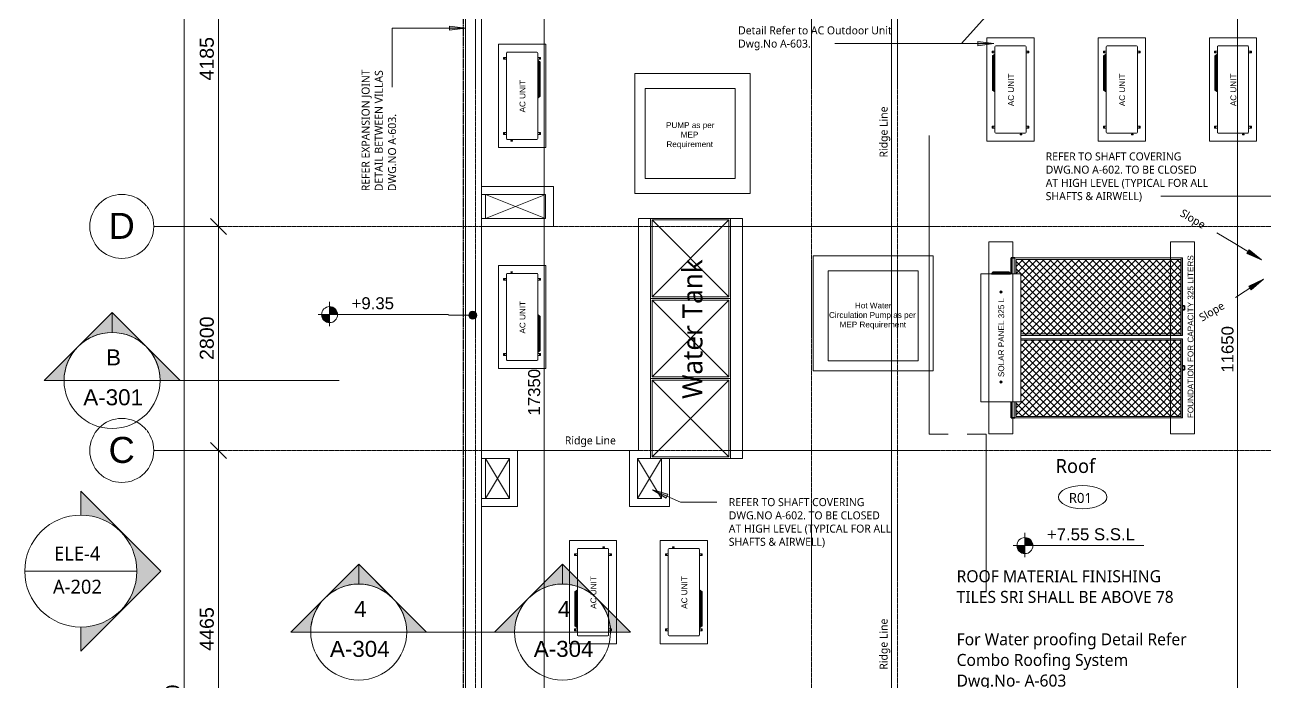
# Model space of a CAD drawing. Header units: millimetres. Extents: x -12746 to 1016489, y -409013 to 338495.
# Drawn here: x -12746 to 2758, y -5158 to 3056 of the extents above; entities that cross this region are included whole.
import ezdxf

# ---------------------------------------------------------------- set-up
doc = ezdxf.new("R2010")
doc.units = ezdxf.units.MM
doc.linetypes.add('Double dash', pattern=[55, 20, -5, 10, -5, 10, -5])
doc.linetypes.add('Grid Line', pattern=[22.225, 12.7, -3.175, 3.175, -3.175])
for name, color, linetype, lineweight in [('A-ANNO-DIMS', 211, 'Continuous', 9), ('A-ANNO-DIMS-100', 211, 'Continuous', 9), ('A-ANNO-NOTE', 131, 'Continuous', 9), ('A-DETL', 90, 'Continuous', 9), ('A-DETL-GENF', 92, 'Continuous', 9), ('A-DETL-THIN', 151, 'Continuous', 9), ('A-FLOR', 192, 'Continuous', 9), ('A-WALL', 113, 'Continuous', 9), ('C-PROP-LINE', 91, 'Double dash', 25), ('G-ANNO-SYMB', 111, 'Continuous', 9), ('G-ANNO-TEXT', 231, 'Continuous', 9), ('P-SANR-FIXT', 6, 'Continuous', 9), ('S-GRID', 1, 'Continuous', 9), ('S-GRID-IDEN', 1, 'Continuous', 9)]:
    doc.layers.add(name, color=color, linetype=linetype, lineweight=lineweight)
doc.styles.add('Arial', font='arial.ttf', dxfattribs={"height": 150})
doc.styles.add('Arial_1', font='arial.ttf', dxfattribs={"height": 325})
doc.styles.add('Arial_2', font='arial.ttf', dxfattribs={"height": 200})
doc.styles.add('Arial_4', font='arial.ttf', dxfattribs={"height": 72.828721})
doc.styles.add('Arial_6', font='arial.ttf', dxfattribs={"height": 175})
doc.styles.add('Lucida Sans Unicode', font='l_10646.ttf', dxfattribs={"height": 175})
doc.styles.add('Lucida Sans Unicode_1', font='l_10646.ttf', dxfattribs={"height": 150})
doc.styles.add('Lucida Sans Unicode_2', font='l_10646.ttf', dxfattribs={"height": 125})
doc.styles.add('Lucida Sans Unicode_3', font='l_10646.ttf', dxfattribs={"height": 100})
doc.styles.add('Lucida Sans Unicode_4', font='l_10646.ttf', dxfattribs={"height": 250})
doc.dimstyles.new('100', dxfattribs={"dimscale": 304.8, "dimtxt": 153.03891, "dimasz": 0.656168, "dimexe": 0.328084, "dimexo": 0.0625, "dimgap": 0.016404, "dimtad": 1, "dimdec": 0, "dimzin": 0, "dimdsep": 46, "dimtxsty": 'Arial', "dimblk1": 'OBLIQUE', "dimblk2": 'OBLIQUE', "dimsah": 1, "dimcen": 0.09, "dimdle": 0.328084, "dimazin": 0, "dimtfac": 1, "dimtdec": 4, "dimtix": 1, "dimtmove": 0, "dimatfit": 3, "dimfxl": 0.328084, "dimfxlon": 1, "dimtvp": 1, "dimtolj": 1, "dimtzin": 0, "dimarcsym": 2})
doc.dimstyles.new('grid-dim', dxfattribs={"dimscale": 304.8, "dimtxt": 178.545395, "dimasz": 0.656168, "dimexe": 0.328084, "dimexo": 0.0625, "dimgap": 0.016404, "dimtad": 1, "dimdec": 0, "dimzin": 0, "dimdsep": 46, "dimtxsty": 'Arial_6', "dimblk1": 'OBLIQUE', "dimblk2": 'OBLIQUE', "dimsah": 1, "dimcen": 0.09, "dimdle": 0.328084, "dimazin": 0, "dimtfac": 1, "dimtdec": 4, "dimtix": 1, "dimtmove": 0, "dimatfit": 3, "dimfxl": 0.328084, "dimfxlon": 1, "dimtvp": 1, "dimtolj": 1, "dimtzin": 0, "dimarcsym": 2})
pattern_1 = [(135, (-5096.77, -38823.47), (-44.19417, -44.19417), []), (225, (-5096.77, -38823.47), (44.19417, -44.19417), [])]

# ---------------------------------------------------------------- blocks, each defined once
blk = doc.blocks.new('1m only - 1m only-860609-Roof SSL')
at = {"layer": 'P-SANR-FIXT'}
for p, q in [((1000, 1000), (0, 1000)), ((0, 1000), (0, 0)), ((20, 980), (980, 980)), ((20, 20), (20, 980)), ((980, 980), (20, 20)), ((20, 980), (980, 20)), ((980, 980), (980, 20)), ((2000, 1000), (1000, 1000)), ((1000, 1000), (1000, 0)), ((1000, 0), (1000, 1000)), ((1020, 980), (1980, 980)), ((1020, 20), (1020, 980)), ((1980, 980), (1020, 20)), ((1020, 980), (1980, 20)), ((1980, 980), (1980, 20)), ((3000, 1000), (2000, 1000)), ((2000, 1000), (2000, 0)), ((2000, 0), (2000, 1000)), ((2020, 980), (2980, 980)), ((2020, 20), (2020, 980)), ((2980, 980), (2020, 20)), ((2020, 980), (2980, 20)), ((2980, 980), (2980, 20)), ((3000, 0), (3000, 1000)), ((0, 0), (1000, 0)), ((980, 20), (20, 20)), ((1980, 20), (1020, 20)), ((2000, 0), (3000, 0)), ((2980, 20), (2020, 20)), ((1000, 0), (2000, 0))]:
    blk.add_line(p, q, dxfattribs=at)
blk = doc.blocks.new('Family - ___-757194-Roof SSL')
at = {"layer": 'C-PROP-LINE'}
blk.add_line((-7264, -18078), (-7264, 12922), dxfattribs=at)
blk = doc.blocks.new('125-lvl - BEL-LVL-1026112-Roof SSL')
at = {"layer": 'A-ANNO-NOTE'}
h = blk.add_hatch(color=256, dxfattribs=at)
edge = h.paths.add_edge_path()
edge.add_line((0, 0), (0, -1))
edge.add_arc((0, 0), 1, 180, 270, ccw=False)
edge.add_line((-1, 0), (0, 0))
h = blk.add_hatch(color=256, dxfattribs=at)
edge = h.paths.add_edge_path()
edge.add_line((0, 0), (0, 1))
edge.add_arc((0, 0), 1, 0, 90, ccw=False)
edge.add_line((1, 0), (0, 0))
for p, q in [((0, 0), (0, 1.58)), ((0, 0), (-1.45, 0)), ((0, 0), (-1, 0)), ((0, 1), (0, 0)), ((0, 0), (2.78, 0)), ((0, 0), (0, -1.46)), ((0, -1), (0, 0)), ((0, 0), (1, 0)), ((2.78, 0), (14.85, 0))]:
    blk.add_line(p, q, dxfattribs=at)
blk.add_circle((0, 0), 1, dxfattribs=at)
for start, end in [(0, 90), (180, 270)]:
    blk.add_arc((0, 0), 1, start, end, dxfattribs=at)
blk = doc.blocks.new('Grid - 100-grid-312781-Roof SSL')
at = {"layer": 'S-GRID-IDEN'}
blk.add_circle((0, 0), 4, dxfattribs=at)
blk = doc.blocks.new('Section - M_Section Head - Filled 2-312746-Roof SSL')
at = {"layer": 'G-ANNO-SYMB'}
h = blk.add_hatch(color=256, dxfattribs=at)
edge = h.paths.add_edge_path()
edge.add_line((-6, 8.49), (-6, 6))
edge.add_arc((-6, 0), 6, 90, 135)
edge.add_line((-10.24, 4.24), (-6, 8.49))
h = blk.add_hatch(color=256, dxfattribs=at)
edge = h.paths.add_edge_path()
edge.add_line((-6, 8.49), (-1.76, 4.24))
edge.add_arc((-6, 0), 6, 45, 90)
edge.add_line((-6, 6), (-6, 8.49))
h = blk.add_hatch(color=256, dxfattribs=at)
edge = h.paths.add_edge_path()
edge.add_line((-14.49, 0), (-10.24, 4.24))
edge.add_arc((-6, 0), 6, 135, 180)
edge.add_line((-12, 0), (-14.49, 0))
h = blk.add_hatch(color=256, dxfattribs=at)
edge = h.paths.add_edge_path()
edge.add_line((2.49, 0), (0, 0))
edge.add_arc((-6, 0), 6, 360, 405)
edge.add_line((-1.76, 4.24), (2.49, 0))
at = {"layer": 'G-ANNO-SYMB', "lineweight": 18}
for p, q in [((-6, 8.49), (-14.49, 0)), ((-6, 8.49), (-10.24, 4.24)), ((-6, 8.49), (2.49, 0)), ((-6, 6), (-6, 8.49)), ((-6, 8.49), (-6, 6)), ((-1.76, 4.24), (-6, 8.49)), ((-10.24, 4.24), (-14.49, 0)), ((2.49, 0), (-1.76, 4.24)), ((-14.49, 0), (-12, 0)), ((0, 0), (2.49, 0)), ((-12, 0), (-14.49, 0)), ((0, 0), (2.49, 0))]:
    blk.add_line(p, q, dxfattribs=at)
for start, end in [(360, 180), (90, 135), (45, 90), (135, 180), (360, 45), (180, 360)]:
    blk.add_arc((-6, 0), 6, start, end, dxfattribs=at)
blk = doc.blocks.new('ELEVATION-TAG-2D - Name___Area_Vol_Perim-514127-Roof SSL')
at = {"layer": 'A-ANNO-NOTE'}
h = blk.add_hatch(color=256, dxfattribs=at)
edge = h.paths.add_edge_path()
edge.add_line((9.99, 0), (0, -9.99))
edge.add_line((0, -9.99), (0, -7))
edge.add_arc((0, 0), 7, 270, 450)
edge.add_line((0, 7), (0, 9.99))
edge.add_line((0, 9.99), (9.99, 0))
for p, q in [((9.99, 0), (0, 9.99)), ((0, 9.99), (0, 7)), ((-7, 0), (7, 0)), ((0, -9.99), (9.99, 0)), ((0, -7), (0, -9.99))]:
    blk.add_line(p, q, dxfattribs=at)
blk.add_circle((0, 0), 7, dxfattribs=at)
blk.add_arc((0, 0), 7, 270, 90, dxfattribs=at)
blk = doc.blocks.new('finishning tag - Name___Area_Vol_Perim-529287-Roof SSL')
at = {"layer": 'A-ANNO-NOTE'}
blk.add_ellipse((0, 0), major_axis=(3.03, 0), ratio=0.477888, dxfattribs=at)
blk = doc.blocks.new('DIMBLOCK2-Roof SSL')
at = {"layer": 'A-ANNO-DIMS-100', "transparency": 16777216}
for p, q in [((-6255, 7137), (-6355, 7237)), ((-6155, 7137), (-6355, 7137)), ((-6255, 7137), (-6255, -10213)), ((-6255, 7137), (-6155, 7037)), ((-6255, 7137), (-6155, 7137)), ((-6255, -10213), (-6355, -10113)), ((-6155, -10213), (-6355, -10213)), ((-6255, -10213), (-6155, -10313)), ((-6255, -10213), (-6155, -10213))]:
    blk.add_line(p, q, dxfattribs=at)
at = {"layer": 'A-ANNO-DIMS-100', "color": 0, "transparency": 16777216, "insert": (-6455, -1826), "char_height": 150, "width": 692.21, "attachment_point": 1, "rotation": 90, "line_spacing_factor": 0.941778, "style": 'Arial'}
blk.add_mtext('17350', dxfattribs=at)
blk = doc.blocks.new('_Oblique')
at = {"color": 0, "linetype": 'ByBlock', "lineweight": -2}
blk.add_line((-0.5, -0.5), (0.5, 0.5), dxfattribs=at)
blk = doc.blocks.new('DIMBLOCK21-Roof SSL')
at = {"layer": 'A-ANNO-DIMS-100', "transparency": 16777216}
for p, q in [((2412, 4822), (2312, 4922)), ((2312, 4822), (2512, 4822)), ((2412, 4822), (2312, 4822)), ((2412, -6928), (2412, 4922)), ((2412, 4822), (2512, 4722)), ((2412, -6828), (2312, -6728)), ((2312, -6828), (2512, -6828)), ((2412, -6828), (2312, -6828)), ((2412, -6828), (2512, -6928))]:
    blk.add_line(p, q, dxfattribs=at)
at = {"layer": 'A-ANNO-DIMS-100', "color": 0, "transparency": 16777216, "insert": (2212, -1291), "char_height": 150, "width": 692.21, "attachment_point": 1, "rotation": 90, "line_spacing_factor": 0.941778, "style": 'Arial'}
blk.add_mtext('11650', dxfattribs=at)
blk = doc.blocks.new('DIMBLOCK29-Roof SSL')
at = {"layer": 'A-ANNO-DIMS-100', "transparency": 16777216}
for p, q in [((-10327, -2263), (-10427, -2163)), ((-10427, -2263), (-10227, -2263)), ((-10327, -2263), (-10427, -2263)), ((-10327, -6728), (-10327, -2263)), ((-10327, -2263), (-10227, -2363)), ((-10327, -6728), (-10427, -6628)), ((-10427, -6728), (-10227, -6728)), ((-10327, -6728), (-10427, -6728)), ((-10327, -6728), (-10227, -6828))]:
    blk.add_line(p, q, dxfattribs=at)
at = {"layer": 'A-ANNO-DIMS-100', "color": 0, "transparency": 16777216, "insert": (-10559, -4765), "char_height": 175, "width": 646.06, "attachment_point": 1, "rotation": 90, "line_spacing_factor": 0.941778, "style": 'Arial_6'}
blk.add_mtext('4465', dxfattribs=at)
blk = doc.blocks.new('DIMBLOCK30-Roof SSL')
at = {"layer": 'A-ANNO-DIMS-100', "transparency": 16777216}
for p, q in [((-10327, 537), (-10427, 637)), ((-10427, 537), (-10227, 537)), ((-10327, 537), (-10427, 537)), ((-10327, -2263), (-10327, 537)), ((-10327, 537), (-10227, 437)), ((-10327, -2263), (-10427, -2163)), ((-10427, -2263), (-10227, -2263)), ((-10327, -2263), (-10427, -2263)), ((-10327, -2263), (-10227, -2363))]:
    blk.add_line(p, q, dxfattribs=at)
at = {"layer": 'A-ANNO-DIMS-100', "color": 0, "transparency": 16777216, "insert": (-10559, -1132), "char_height": 175, "width": 646.06, "attachment_point": 1, "rotation": 90, "line_spacing_factor": 0.941778, "style": 'Arial_6'}
blk.add_mtext('2800', dxfattribs=at)
blk = doc.blocks.new('DIMBLOCK31-Roof SSL')
at = {"layer": 'A-ANNO-DIMS-100', "transparency": 16777216}
for p, q in [((-10327, 4722), (-10427, 4822)), ((-10427, 4722), (-10227, 4722)), ((-10327, 4722), (-10427, 4722)), ((-10327, 537), (-10327, 4722)), ((-10327, 4722), (-10227, 4622)), ((-10327, 537), (-10427, 637)), ((-10427, 537), (-10227, 537)), ((-10327, 537), (-10427, 537)), ((-10327, 537), (-10227, 437))]:
    blk.add_line(p, q, dxfattribs=at)
at = {"layer": 'A-ANNO-DIMS-100', "color": 0, "transparency": 16777216, "insert": (-10559, 2360), "char_height": 175, "width": 646.06, "attachment_point": 1, "rotation": 90, "line_spacing_factor": 0.941778, "style": 'Arial_6'}
blk.add_mtext('4185', dxfattribs=at)
blk = doc.blocks.new('DIMBLOCK37-Roof SSL')
at = {"layer": 'A-ANNO-DIMS-100', "transparency": 16777216}
for p, q in [((-10754, 6912), (-10854, 7012)), ((-10754, -18078), (-10754, 7012)), ((-10854, 6912), (-10654, 6912)), ((-10754, 6912), (-10854, 6912)), ((-10754, 6912), (-10654, 6812)), ((-10754, -17978), (-10854, -17878)), ((-10854, -17978), (-10654, -17978)), ((-10754, -17978), (-10854, -17978)), ((-10754, -17978), (-10654, -18078))]:
    blk.add_line(p, q, dxfattribs=at)
at = {"layer": 'A-ANNO-DIMS-100', "color": 0, "transparency": 16777216, "insert": (-10986, -5869), "char_height": 175, "width": 807.57, "attachment_point": 1, "rotation": 90, "line_spacing_factor": 0.941778, "style": 'Arial_6'}
blk.add_mtext('24890', dxfattribs=at)

msp = doc.modelspace()

# ---------------------------------------------------------------- hatches: boundary and pattern name
at = {"layer": 'A-ANNO-NOTE'}
h = msp.add_hatch(color=256, dxfattribs=at)
edge = h.paths.add_edge_path()
edge.add_arc((-7147.5, -573.6), 50, 0, 360)
at = {"layer": 'A-DETL-GENF'}
h = msp.add_hatch(dxfattribs=at)
h.set_pattern_fill('FP_2', color=253, style=0, pattern_type=2)
h.set_pattern_definition(pattern_1)
h.paths.add_polyline_path([(1704.4, -826.5), (1704.4, 123.5), (-353.4, 123.5), (-353.4, -56.5), (-294.6, -56.5), (-294.6, -826.5)])
h = msp.add_hatch(dxfattribs=at)
h.set_pattern_fill('FP_2', color=253, style=0, pattern_type=2)
h.set_pattern_definition(pattern_1)
h.paths.add_polyline_path([(1704.4, -1836.4), (1704.4, -886.4), (-294.6, -886.4), (-294.6, -1656.5), (-353.4, -1656.5), (-353.4, -1836.4)])
at = {"layer": 'G-ANNO-TEXT'}
for points in [[(-7239.4, 3013.7), (-7439.4, 3040), (-7439.4, 2987.4)], [(-631.6, 2821.4), (-831.6, 2847.7), (-831.6, 2795)], [(2713.8, 117.5), (2556.8, 244.3), (2529.4, 199.3)], [(2735.2, -122.6), (2553.4, -210), (2582.2, -254.1)], [(-4901.6, -2752.9), (-4729.3, -2857.8), (-4708, -2809.6)]]:
    msp.add_hatch(color=7, dxfattribs=at).paths.add_polyline_path(points)

# ---------------------------------------------------------------- linework, layer by layer
at = {"lineweight": 9}
for p, q in [((-6238.9, 937.2), (-6988.9, 637.2)), ((-6988.9, 937.2), (-6238.9, 637.2)), ((-6688.9, -2862.8), (-6988.9, -2362.8)), ((-6688.9, -2362.8), (-6988.9, -2862.8)), ((-4788.9, -2362.8), (-5088.9, -2862.8)), ((-5088.9, -2362.8), (-4788.9, -2862.8))]:
    msp.add_line(p, q, dxfattribs=at)
at = {"layer": 'A-ANNO-NOTE'}
msp.add_line((-7147.5, -573.6), (-7451.7, -573.6), dxfattribs=at)
msp.add_circle((-7147.5, -573.6), 50, dxfattribs=at)
at = {"layer": 'A-DETL'}
for p, q in [((-1913.9, -6827.8), (-1913.9, 4822.2)), ((-6235.5, 2813.5), (-6825.5, 2813.5)), ((-6825.5, 2813.5), (-6825.5, 1523.7)), ((-6235.5, 1523.7), (-6235.5, 2813.5)), ((-719.7, 2892.2), (-129.7, 2892.2)), ((-719.7, 1602.4), (-719.7, 2892.2)), ((-240.3, 2792.2), (-609.1, 2792.2)), ((-129.7, 2892.2), (-129.7, 1602.4)), ((670.3, 2892.2), (1260.3, 2892.2)), ((670.3, 1602.4), (670.3, 2892.2)), ((1149.7, 2792.2), (780.9, 2792.2)), ((1260.3, 2892.2), (1260.3, 1602.4)), ((2060.3, 2892.2), (2650.3, 2892.2)), ((2060.3, 1602.4), (2060.3, 2892.2)), ((2539.7, 2792.2), (2170.9, 2792.2)), ((2650.3, 2892.2), (2650.3, 1602.4)), ((-6760.6, 2649.8), (-6760.6, 2626.6)), ((-6725.5, 2649.8), (-6760.6, 2649.8)), ((-6725.5, 1634.4), (-6725.5, 2702.9)), ((-6725.5, 2626.6), (-6725.5, 2649.8)), ((-6714.9, 2713.5), (-6346.1, 2713.5)), ((-6335.5, 2702.9), (-6335.5, 1634.4)), ((-6335.5, 2626.6), (-6335.5, 2649.8)), ((-6335.5, 2649.8), (-6300.4, 2649.8)), ((-6300.4, 2649.8), (-6300.4, 2626.6)), ((-654.8, 2728.5), (-654.8, 2705.3)), ((-619.7, 2728.5), (-654.8, 2728.5)), ((-654.8, 2705.3), (-619.7, 2705.3)), ((-619.7, 2691.2), (-651.6, 2668.2)), ((-651.6, 2668.2), (-651.6, 2241.2)), ((-645.4, 2236.7), (-645.4, 2672.7)), ((-636.9, 2230.6), (-636.9, 2678.8)), ((-628.4, 2224.4), (-628.4, 2685)), ((-619.7, 2781.6), (-619.7, 1713.1)), ((-619.7, 2705.3), (-619.7, 2728.5)), ((-229.7, 1713.1), (-229.7, 2781.6)), ((-229.7, 2705.3), (-229.7, 2728.5)), ((-229.7, 2728.5), (-194.6, 2728.5)), ((-194.6, 2705.3), (-229.7, 2705.3)), ((-194.6, 2728.5), (-194.6, 2705.3)), ((735.2, 2728.5), (735.2, 2705.3)), ((770.3, 2728.5), (735.2, 2728.5)), ((735.2, 2705.3), (770.3, 2705.3)), ((770.3, 2691.2), (738.4, 2668.2)), ((738.4, 2668.2), (738.4, 2241.2)), ((744.6, 2236.7), (744.6, 2672.7)), ((753.1, 2230.6), (753.1, 2678.8)), ((761.6, 2224.4), (761.6, 2685)), ((770.3, 2781.6), (770.3, 1713.1)), ((770.3, 2705.3), (770.3, 2728.5)), ((1160.3, 1713.1), (1160.3, 2781.6)), ((1160.3, 2705.3), (1160.3, 2728.5)), ((1160.3, 2728.5), (1195.4, 2728.5)), ((1195.4, 2705.3), (1160.3, 2705.3)), ((1195.4, 2728.5), (1195.4, 2705.3)), ((2125.2, 2728.5), (2125.2, 2705.3)), ((2160.3, 2728.5), (2125.2, 2728.5)), ((2125.2, 2705.3), (2160.3, 2705.3)), ((2160.3, 2691.2), (2128.4, 2668.2)), ((2128.4, 2668.2), (2128.4, 2241.2)), ((2134.6, 2236.7), (2134.6, 2672.7)), ((2143.1, 2230.6), (2143.1, 2678.8)), ((2151.6, 2224.4), (2151.6, 2685)), ((2160.3, 2781.6), (2160.3, 1713.1)), ((2160.3, 2705.3), (2160.3, 2728.5)), ((2550.3, 1713.1), (2550.3, 2781.6)), ((2550.3, 2705.3), (2550.3, 2728.5)), ((2550.3, 2728.5), (2585.4, 2728.5)), ((2585.4, 2705.3), (2550.3, 2705.3)), ((2585.4, 2728.5), (2585.4, 2705.3)), ((-6760.6, 2626.6), (-6725.5, 2626.6)), ((-6300.4, 2626.6), (-6335.5, 2626.6)), ((-6335.5, 2612.5), (-6303.6, 2589.5)), ((-6335.5, 2537), (-6303.6, 2514)), ((-6326.8, 2145.7), (-6326.8, 2606.3)), ((-6318.3, 2151.9), (-6318.3, 2600.1)), ((-6309.8, 2158), (-6309.8, 2594)), ((-6303.6, 2589.5), (-6303.6, 2162.5)), ((-619.7, 2615.7), (-651.6, 2592.7)), ((-651.6, 2511.4), (-619.7, 2511.4)), ((770.3, 2615.7), (738.4, 2592.7)), ((738.4, 2511.4), (770.3, 2511.4)), ((2160.3, 2615.7), (2128.4, 2592.7)), ((2128.4, 2511.4), (2160.3, 2511.4)), ((-6303.6, 2432.7), (-6335.5, 2432.7)), ((-5120.1, 2449.7), (-5120.1, 949.7)), ((-3679.9, 2449.7), (-5120.1, 2449.7)), ((-3679.9, 949.7), (-3679.9, 2449.7)), ((-651.6, 2398), (-619.7, 2398)), ((738.4, 2398), (770.3, 2398)), ((2128.4, 2398), (2160.3, 2398)), ((-6303.6, 2319.3), (-6335.5, 2319.3)), ((-6335.5, 2215), (-6303.6, 2238)), ((-4992.4, 2262.2), (-4992.4, 1137.2)), ((-3867.4, 2262.2), (-4992.4, 2262.2)), ((-3867.4, 1137.2), (-3867.4, 2262.2)), ((-619.7, 2293.7), (-651.6, 2316.7)), ((-651.6, 2241.2), (-619.7, 2218.2)), ((770.3, 2293.7), (738.4, 2316.7)), ((738.4, 2241.2), (770.3, 2218.2)), ((2160.3, 2293.7), (2128.4, 2316.7)), ((2128.4, 2241.2), (2160.3, 2218.2)), ((-6303.6, 2162.5), (-6335.5, 2139.5)), ((-6760.6, 1687.4), (-6760.6, 1710.7)), ((-6760.6, 1710.7), (-6725.5, 1710.7)), ((-6725.5, 1710.7), (-6725.5, 1687.4)), ((-6300.4, 1710.7), (-6335.5, 1710.7)), ((-6335.5, 1710.7), (-6335.5, 1687.4)), ((-6300.4, 1687.4), (-6300.4, 1710.7)), ((-654.8, 1766.1), (-654.8, 1789.4)), ((-654.8, 1789.4), (-619.7, 1789.4)), ((-619.7, 1766.1), (-654.8, 1766.1)), ((-619.7, 1789.4), (-619.7, 1766.1)), ((-194.6, 1789.4), (-229.7, 1789.4)), ((-229.7, 1789.4), (-229.7, 1766.1)), ((-229.7, 1766.1), (-194.6, 1766.1)), ((-194.6, 1766.1), (-194.6, 1789.4)), ((735.2, 1766.1), (735.2, 1789.4)), ((735.2, 1789.4), (770.3, 1789.4)), ((770.3, 1766.1), (735.2, 1766.1)), ((770.3, 1789.4), (770.3, 1766.1)), ((1195.4, 1789.4), (1160.3, 1789.4)), ((1160.3, 1789.4), (1160.3, 1766.1)), ((1160.3, 1766.1), (1195.4, 1766.1)), ((1195.4, 1766.1), (1195.4, 1789.4)), ((2125.2, 1766.1), (2125.2, 1789.4)), ((2125.2, 1789.4), (2160.3, 1789.4)), ((2160.3, 1766.1), (2125.2, 1766.1)), ((2160.3, 1789.4), (2160.3, 1766.1)), ((2585.4, 1789.4), (2550.3, 1789.4)), ((2550.3, 1789.4), (2550.3, 1766.1)), ((2550.3, 1766.1), (2585.4, 1766.1)), ((2585.4, 1766.1), (2585.4, 1789.4)), ((-6725.5, 1687.4), (-6760.6, 1687.4)), ((-6346.1, 1623.7), (-6714.9, 1623.7)), ((-6672.5, 1610.4), (-6672.5, 1603.1)), ((-6651.4, 1610.4), (-6672.5, 1610.4)), ((-6672.5, 1603.1), (-6651.4, 1603.1)), ((-6665.6, 1623.7), (-6665.6, 1610.4)), ((-6658.3, 1623.7), (-6665.6, 1623.7)), ((-6665.6, 1610.4), (-6658.3, 1610.4)), ((-6658.3, 1610.4), (-6658.3, 1623.7)), ((-6651.4, 1603.1), (-6651.4, 1610.4)), ((-6335.5, 1687.4), (-6300.4, 1687.4)), ((-129.7, 1602.4), (-719.7, 1602.4)), ((-609.1, 1702.4), (-240.3, 1702.4)), ((-303.8, 1681.8), (-303.8, 1689.1)), ((-303.8, 1689.1), (-282.7, 1689.1)), ((-282.7, 1681.8), (-303.8, 1681.8)), ((-296.9, 1689.1), (-296.9, 1702.4)), ((-296.9, 1702.4), (-289.6, 1702.4)), ((-289.6, 1689.1), (-296.9, 1689.1)), ((-289.6, 1702.4), (-289.6, 1689.1)), ((-282.7, 1689.1), (-282.7, 1681.8)), ((1260.3, 1602.4), (670.3, 1602.4)), ((780.9, 1702.4), (1149.7, 1702.4)), ((1086.2, 1681.8), (1086.2, 1689.1)), ((1086.2, 1689.1), (1107.3, 1689.1)), ((1107.3, 1681.8), (1086.2, 1681.8)), ((1093.1, 1689.1), (1093.1, 1702.4)), ((1093.1, 1702.4), (1100.4, 1702.4)), ((1100.4, 1689.1), (1093.1, 1689.1)), ((1100.4, 1702.4), (1100.4, 1689.1)), ((1107.3, 1689.1), (1107.3, 1681.8)), ((2650.3, 1602.4), (2060.3, 1602.4)), ((2170.9, 1702.4), (2539.7, 1702.4)), ((2476.2, 1681.8), (2476.2, 1689.1)), ((2476.2, 1689.1), (2497.3, 1689.1)), ((2497.3, 1681.8), (2476.2, 1681.8)), ((2483.1, 1689.1), (2483.1, 1702.4)), ((2483.1, 1702.4), (2490.4, 1702.4)), ((2490.4, 1689.1), (2483.1, 1689.1)), ((2490.4, 1702.4), (2490.4, 1689.1)), ((2497.3, 1689.1), (2497.3, 1681.8)), ((-6825.5, 1523.7), (-6235.5, 1523.7)), ((-4992.4, 1137.2), (-3867.4, 1137.2)), ((-5120.1, 949.7), (-3679.9, 949.7)), ((-694.6, 143.5), (-694.6, 343.5)), ((-394.6, 343.5), (-694.6, 343.5)), ((-694.6, 343.5), (-694.6, -2056.5)), ((-394.6, -2056.5), (-394.6, 343.5)), ((1875.4, 343.5), (1575.4, 343.5)), ((1575.4, 343.5), (1575.4, -2056.5)), ((1875.4, -2056.5), (1875.4, 343.5)), ((-2891.5, -1268.9), (-2891.5, 171.3)), ((-2891.5, 171.3), (-1391.5, 171.3)), ((-1391.5, 171.3), (-1391.5, -1268.9)), ((-6825.5, -1239.2), (-6825.5, 50.6)), ((-6825.5, 50.6), (-6235.5, 50.6)), ((-6235.5, 50.6), (-6235.5, -1239.2)), ((1260.4, 143.6), (-369.8, 143.6)), ((-369.8, 143.6), (-369.8, -56.5)), ((1244, 123.6), (-353.4, 123.6)), ((-353.4, 123.6), (-353.4, -56.5)), ((1704.4, 123.6), (1244, 123.6)), ((1725.4, 143.6), (1260.4, 143.6)), ((1704.4, -806.4), (1704.4, 123.6)), ((1709, 123.6), (1709, 143.6)), ((1709, -826.4), (1709, 123.6)), ((1725.4, -826.4), (1725.4, 143.6)), ((-6760.6, -113.1), (-6760.6, -136.3)), ((-6725.5, -113.1), (-6760.6, -113.1)), ((-6760.6, -136.3), (-6725.5, -136.3)), ((-6725.5, -60), (-6725.5, -1128.5)), ((-6725.5, -136.3), (-6725.5, -113.1)), ((-6346.1, -49.4), (-6714.9, -49.4)), ((-6672.5, -36), (-6672.5, -28.7)), ((-6672.5, -28.7), (-6651.4, -28.7)), ((-6651.4, -36), (-6672.5, -36)), ((-6665.6, -49.4), (-6665.6, -36)), ((-6665.6, -36), (-6658.3, -36)), ((-6658.3, -49.4), (-6665.6, -49.4)), ((-6658.3, -36), (-6658.3, -49.4)), ((-6651.4, -28.7), (-6651.4, -36)), ((-6335.5, -1128.5), (-6335.5, -60)), ((-6335.5, -136.3), (-6335.5, -113.1)), ((-6335.5, -113.1), (-6300.4, -113.1)), ((-6300.4, -136.3), (-6335.5, -136.3)), ((-6300.4, -113.1), (-6300.4, -136.3)), ((-2704, -1141.2), (-2704, -16.2)), ((-2704, -16.2), (-1579, -16.2)), ((-1579, -16.2), (-1579, -1141.2)), ((-794.6, -56.5), (-794.6, -1656.5)), ((-294.6, -56.5), (-794.6, -56.5)), ((-294.6, -1656.5), (-294.6, -56.5)), ((-560.1, -283.3), (-545.2, -283.3)), ((-544.9, -268.2), (-544.9, -283.1)), ((-544.9, -283.5), (-544.9, -298.4)), ((-544.7, -283.3), (-529.8, -283.3)), ((-6303.6, -588.1), (-6335.5, -565.2)), ((-6326.8, -571.4), (-6326.8, -1031.9)), ((-6318.3, -577.5), (-6318.3, -1025.8)), ((-6309.8, -583.7), (-6309.8, -1019.6)), ((-6303.6, -1015.2), (-6303.6, -588.1)), ((-6335.5, -640.7), (-6303.6, -663.6)), ((-6303.6, -744.9), (-6335.5, -744.9)), ((-6303.6, -858.4), (-6335.5, -858.4)), ((-294.6, -806.4), (1239.4, -806.4)), ((-294.6, -826.4), (1260.4, -826.4)), ((1260.4, -866.4), (-294.6, -866.4)), ((-294.6, -886.4), (1239.4, -886.4)), ((1239.4, -806.4), (1704.4, -806.4)), ((1239.4, -886.4), (1704.4, -886.4)), ((1260.4, -826.4), (1725.4, -826.4)), ((1725.4, -866.4), (1260.4, -866.4)), ((1704.4, -886.4), (1704.4, -1836.4)), ((1709, -1836.4), (1709, -866.4)), ((1725.4, -1856.4), (1725.4, -866.4)), ((-6760.6, -1075.5), (-6760.6, -1052.2)), ((-6760.6, -1052.2), (-6725.5, -1052.2)), ((-6725.5, -1075.5), (-6760.6, -1075.5)), ((-6725.5, -1052.2), (-6725.5, -1075.5)), ((-6335.5, -962.6), (-6303.6, -939.7)), ((-6335.5, -1038.1), (-6303.6, -1015.2)), ((-6300.4, -1052.2), (-6335.5, -1052.2)), ((-6335.5, -1052.2), (-6335.5, -1075.5)), ((-6335.5, -1075.5), (-6300.4, -1075.5)), ((-6300.4, -1075.5), (-6300.4, -1052.2)), ((-6235.5, -1239.2), (-6825.5, -1239.2)), ((-6714.9, -1139.2), (-6346.1, -1139.2)), ((-1579, -1141.2), (-2704, -1141.2)), ((-1391.5, -1268.9), (-2891.5, -1268.9)), ((-544.6, -1406), (-544.6, -1391.1)), ((-559.7, -1406.2), (-544.8, -1406.2)), ((-544.6, -1421.4), (-544.6, -1406.5)), ((-544.4, -1406.2), (-529.5, -1406.2)), ((-794.6, -1656.5), (-294.6, -1656.5)), ((-369.8, -1656.5), (-369.8, -1856.4)), ((-353.4, -1836.4), (-353.4, -1656.5)), ((-369.8, -1856.4), (1260.4, -1856.4)), ((1244, -1836.4), (-353.4, -1836.4)), ((1704.4, -1836.4), (1244, -1836.4)), ((1260.4, -1856.4), (1725.4, -1856.4)), ((1709, -1836.4), (1709, -1856.4)), ((-694.6, -2056.5), (-394.6, -2056.5)), ((-644.6, -2056.5), (-444.6, -2056.5)), ((1575.4, -2056.5), (1875.4, -2056.5)), ((-6588.9, -2262.8), (-5188.9, -2262.8)), ((-3776.4, -2262.8), (-1913.9, -2262.8)), ((-5348.9, -3388.7), (-5938.9, -3388.7)), ((-5938.9, -3388.7), (-5938.9, -4678.4)), ((-5348.9, -4678.4), (-5348.9, -3388.7)), ((-4802.4, -4678.4), (-4802.4, -3388.7)), ((-4802.4, -3388.7), (-4212.4, -3388.7)), ((-4212.4, -3388.7), (-4212.4, -4678.4)), ((-5874, -3552.4), (-5874, -3575.6)), ((-5838.9, -3552.4), (-5874, -3552.4)), ((-5838.9, -4567.8), (-5838.9, -3499.3)), ((-5838.9, -3575.6), (-5838.9, -3552.4)), ((-5828.2, -3488.7), (-5459.5, -3488.7)), ((-5501.9, -3468), (-5523, -3468)), ((-5523, -3468), (-5523, -3475.3)), ((-5523, -3475.3), (-5501.9, -3475.3)), ((-5508.8, -3475.3), (-5516.1, -3475.3)), ((-5516.1, -3475.3), (-5516.1, -3488.7)), ((-5516.1, -3488.7), (-5508.8, -3488.7)), ((-5508.8, -3488.7), (-5508.8, -3475.3)), ((-5501.9, -3475.3), (-5501.9, -3468)), ((-5448.9, -3499.3), (-5448.9, -4567.8)), ((-5448.9, -3575.6), (-5448.9, -3552.4)), ((-5448.9, -3552.4), (-5413.7, -3552.4)), ((-5413.7, -3552.4), (-5413.7, -3575.6)), ((-4737.6, -3552.4), (-4737.6, -3575.6)), ((-4702.4, -3552.4), (-4737.6, -3552.4)), ((-4702.4, -3499.3), (-4702.4, -4567.8)), ((-4702.4, -3575.6), (-4702.4, -3552.4)), ((-4323.1, -3488.7), (-4691.8, -3488.7)), ((-4649.4, -3475.3), (-4649.4, -3468)), ((-4649.4, -3468), (-4628.3, -3468)), ((-4628.3, -3475.3), (-4649.4, -3475.3)), ((-4642.5, -3488.7), (-4642.5, -3475.3)), ((-4642.5, -3475.3), (-4635.2, -3475.3)), ((-4635.2, -3488.7), (-4642.5, -3488.7)), ((-4635.2, -3475.3), (-4635.2, -3488.7)), ((-4628.3, -3468), (-4628.3, -3475.3)), ((-4312.4, -4567.8), (-4312.4, -3499.3)), ((-4312.4, -3575.6), (-4312.4, -3552.4)), ((-4312.4, -3552.4), (-4277.3, -3552.4)), ((-4277.3, -3552.4), (-4277.3, -3575.6)), ((-5874, -3575.6), (-5838.9, -3575.6)), ((-5413.7, -3575.6), (-5448.9, -3575.6)), ((-4737.6, -3575.6), (-4702.4, -3575.6)), ((-4277.3, -3575.6), (-4312.4, -3575.6)), ((-5870.8, -4027.4), (-5838.9, -4004.5)), ((-5870.8, -4454.5), (-5870.8, -4027.4)), ((-5864.6, -4023), (-5864.6, -4458.9)), ((-5856.1, -4016.8), (-5856.1, -4465.1)), ((-5847.5, -4010.7), (-5847.5, -4471.2)), ((-4280.5, -4027.4), (-4312.4, -4004.5)), ((-4303.8, -4010.7), (-4303.8, -4471.2)), ((-4295.2, -4016.8), (-4295.2, -4465.1)), ((-4286.7, -4023), (-4286.7, -4458.9)), ((-4280.5, -4454.5), (-4280.5, -4027.4)), ((-5838.9, -4080), (-5870.8, -4102.9)), ((-5870.8, -4184.2), (-5838.9, -4184.2)), ((-4312.4, -4080), (-4280.5, -4102.9)), ((-4280.5, -4184.2), (-4312.4, -4184.2)), ((-5870.8, -4297.7), (-5838.9, -4297.7)), ((-4280.5, -4297.7), (-4312.4, -4297.7)), ((-5874, -4514.8), (-5874, -4491.5)), ((-5874, -4491.5), (-5838.9, -4491.5)), ((-5838.9, -4401.9), (-5870.8, -4379)), ((-5838.9, -4477.4), (-5870.8, -4454.5)), ((-5838.9, -4491.5), (-5838.9, -4514.8)), ((-5413.7, -4491.5), (-5448.9, -4491.5)), ((-5448.9, -4491.5), (-5448.9, -4514.8)), ((-5413.7, -4514.8), (-5413.7, -4491.5)), ((-4737.6, -4514.8), (-4737.6, -4491.5)), ((-4737.6, -4491.5), (-4702.4, -4491.5)), ((-4702.4, -4491.5), (-4702.4, -4514.8)), ((-4312.4, -4401.9), (-4280.5, -4379)), ((-4312.4, -4477.4), (-4280.5, -4454.5)), ((-4277.3, -4491.5), (-4312.4, -4491.5)), ((-4312.4, -4491.5), (-4312.4, -4514.8)), ((-4277.3, -4514.8), (-4277.3, -4491.5)), ((-5838.9, -4514.8), (-5874, -4514.8)), ((-5459.5, -4578.4), (-5828.2, -4578.4)), ((-5448.9, -4514.8), (-5413.7, -4514.8)), ((-4702.4, -4514.8), (-4737.6, -4514.8)), ((-4691.8, -4578.4), (-4323.1, -4578.4)), ((-4312.4, -4514.8), (-4277.3, -4514.8)), ((-5938.9, -4678.4), (-5348.9, -4678.4)), ((-4212.4, -4678.4), (-4802.4, -4678.4))]:
    msp.add_line(p, q, dxfattribs=at)
at = {"layer": 'A-DETL', "lineweight": 35}
for p, q in [((-369.8, 143.6), (-418.6, 143.6)), ((-418.6, 143.6), (-418.6, -56.5)), ((-424.6, -54.5), (-664.6, -54.5)), ((-646.8, -36.5), (-655.8, -54.5)), ((-442.4, -36.5), (-646.8, -36.5)), ((-433.4, -54.5), (-442.4, -36.5)), ((1748.1, -456.4), (1725.4, -456.4)), ((1748.1, -506.4), (1748.1, -456.4)), ((1725.4, -506.4), (1748.1, -506.4)), ((1748.1, -1206.4), (1725.4, -1206.4)), ((1748.1, -1256.4), (1748.1, -1206.4)), ((1725.4, -1256.4), (1748.1, -1256.4)), ((-418.6, -1656.5), (-418.6, -1856.4)), ((-418.6, -1856.4), (-369.8, -1856.4))]:
    msp.add_line(p, q, dxfattribs=at)
at = {"layer": 'A-DETL'}
for centre, radius in [((-6750, 2638.2), 2.93), ((-6311, 2638.2), 2.93), ((-644.2, 2716.9), 2.93), ((-205.2, 2716.9), 2.93), ((745.8, 2716.9), 2.93), ((1184.8, 2716.9), 2.93), ((2135.8, 2716.9), 2.93), ((2574.8, 2716.9), 2.93), ((-644.2, 1777.7), 2.93), ((-205.2, 1777.7), 2.93), ((745.8, 1777.7), 2.93), ((1184.8, 1777.7), 2.93), ((2135.8, 1777.7), 2.93), ((2574.8, 1777.7), 2.93), ((-6750, 1699), 2.93), ((-6311, 1699), 2.93), ((-6750, -124.7), 2.93), ((-6311, -124.7), 2.93), ((-544.9, -283.3), 15), ((-544.9, -283.3), 7.5), ((-6750, -1063.8), 2.93), ((-6311, -1063.8), 2.93), ((-544.6, -1406.2), 15), ((-544.6, -1406.2), 7.5), ((-5863.3, -3564), 2.93), ((-5424.4, -3564), 2.93), ((-4726.9, -3564), 2.93), ((-4287.9, -3564), 2.93), ((-5863.3, -4503.1), 2.93), ((-5424.4, -4503.1), 2.93), ((-4726.9, -4503.1), 2.93), ((-4287.9, -4503.1), 2.93)]:
    msp.add_circle(centre, radius, dxfattribs=at)
for centre, start, end in [((-609.1, 2781.6), 90.00001, 180), ((-240.3, 2781.6), 0.00001, 90), ((780.9, 2781.6), 90.00001, 180), ((1149.7, 2781.6), 0.00001, 90), ((2170.9, 2781.6), 90.00001, 180), ((2539.7, 2781.6), 0.00001, 90), ((-6714.9, 2702.9), 90, 179.99999), ((-6346.1, 2702.9), 0, 89.99999), ((-609.1, 1713.1), 180.00001, 270), ((-240.3, 1713.1), 270.00001, 0), ((780.9, 1713.1), 180.00001, 270), ((1149.7, 1713.1), 270.00001, 0), ((2170.9, 1713.1), 180.00001, 270), ((2539.7, 1713.1), 270.00001, 0), ((-6714.9, 1634.4), 180, 269.99999), ((-6346.1, 1634.4), 270, 359.99999), ((-6714.9, -60), 90.00001, 180), ((-6346.1, -60), 0.00001, 90), ((-6714.9, -1128.5), 180.00001, 270), ((-6346.1, -1128.5), 270.00001, 0), ((-5828.2, -3499.3), 90, 179.99999), ((-5459.5, -3499.3), 0, 89.99999), ((-4691.8, -3499.3), 90.00001, 180), ((-4323.1, -3499.3), 0.00001, 90), ((-5828.2, -4567.8), 180, 269.99999), ((-5459.5, -4567.8), 270, 359.99999), ((-4691.8, -4567.8), 180.00001, 270), ((-4323.1, -4567.8), 270.00001, 0)]:
    msp.add_arc(centre, 10.6, start, end, dxfattribs=at)
at = {"layer": 'A-DETL-THIN'}
for p, q in [((-353.4, 123.5), (-353.4, -56.5)), ((1704.4, 123.5), (-353.4, 123.5)), ((1704.4, -826.5), (1704.4, 123.5)), ((-353.4, -56.5), (-294.6, -56.5)), ((-294.6, -56.5), (-294.6, -826.5)), ((-294.6, -826.5), (1704.4, -826.5)), ((1704.4, -886.4), (-294.6, -886.4)), ((-294.6, -886.4), (-294.6, -1656.5)), ((1704.4, -1836.4), (1704.4, -886.4)), ((-294.6, -1656.5), (-353.4, -1656.5)), ((-353.4, -1656.5), (-353.4, -1836.4)), ((-353.4, -1836.4), (1704.4, -1836.4))]:
    msp.add_line(p, q, dxfattribs=at)
at = {"layer": 'A-FLOR'}
for p, q in [((-6988.9, 637.2), (-6988.9, 937.2)), ((-6988.9, -2862.8), (-6988.9, -2362.8))]:
    msp.add_line(p, q, dxfattribs=at)
at = {"layer": 'A-WALL'}
for p, q in [((-7238.9, -11212.8), (-7238.9, 7037.2)), ((-7038.9, 6837.2), (-7038.9, -11212.8)), ((-7038.9, 1037.2), (-6138.9, 1037.2)), ((-6238.9, 937.2), (-7038.9, 937.2)), ((-6238.9, 637.2), (-6238.9, 937.2)), ((-6138.9, 1037.2), (-6138.9, 537.2)), ((-7038.9, 637.2), (-6238.9, 637.2)), ((-5076.4, -2262.8), (-5076.4, 637.2)), ((-5076.4, 637.2), (-4926.4, 637.2)), ((-3926.4, 637.2), (-3776.4, 637.2)), ((-3776.4, 637.2), (-3776.4, -2362.8)), ((-6138.9, 537.2), (-7038.9, 537.2)), ((-7038.9, -2262.8), (-6588.9, -2262.8)), ((-6588.9, -2262.8), (-6588.9, -2962.8)), ((-5188.9, -2962.8), (-5188.9, -2262.8)), ((-5076.4, -2262.8), (-5188.9, -2262.8)), ((-6688.9, -2362.8), (-7038.9, -2362.8)), ((-6688.9, -2862.8), (-6688.9, -2362.8)), ((-5088.9, -2362.8), (-5088.9, -2862.8)), ((-4926.4, -2362.8), (-5088.9, -2362.8)), ((-4788.9, -2862.8), (-4788.9, -2362.8)), ((-4688.9, -2362.8), (-4688.9, -2962.8)), ((-3926.4, -2362.8), (-3776.4, -2362.8)), ((-7038.9, -2862.8), (-6688.9, -2862.8)), ((-5088.9, -2862.8), (-4788.9, -2862.8)), ((-6588.9, -2962.8), (-7038.9, -2962.8)), ((-4688.9, -2962.8), (-5188.9, -2962.8))]:
    msp.add_line(p, q, dxfattribs=at)
at = {"layer": 'G-ANNO-SYMB'}
for p, q in [((-1444, -2060.1), (-1444, 1674)), ((-1444, -2060.1), (-1444, -809.1)), ((-8816.8, -1388.2), (-11055.2, -1388.2)), ((-1206.3, -2060.1), (-1444, -2060.1)), ((-1206.3, -2060.1), (-1444, -2060.1)), ((-730.8, -2060.1), (-968.6, -2060.1)), ((-730.8, -2060.1), (-968.6, -2060.1)), ((-730.8, -4025.1), (-730.8, -2060.1)), ((-730.8, -3294.2), (-730.8, -2060.1)), ((-7972.6, -4531.8), (-6624.3, -4531.8))]:
    msp.add_line(p, q, dxfattribs=at)
at = {"layer": 'G-ANNO-SYMB', "lineweight": 18}
for p, q in [((-12255.2, -1388.2), (-11055.2, -1388.2)), ((-9172.6, -4531.8), (-7972.6, -4531.8)), ((-6624.3, -4531.8), (-5424.3, -4531.8))]:
    msp.add_line(p, q, dxfattribs=at)
at = {"layer": 'G-ANNO-TEXT', "color": 7}
for p, q in [((-666.3, 3237.1), (-1039.1, 2821.4)), ((-8155.6, 3013.7), (-8155.6, 2762.2)), ((-7239.4, 3013.7), (-8155.6, 3013.7)), ((-7239.4, 3013.7), (-7439.4, 3040)), ((-7439.4, 3040), (-7439.4, 2987.4)), ((-7439.4, 2987.4), (-7239.4, 3013.7)), ((-1412, 2821.4), (-2621.4, 2821.4)), ((-1039.1, 2821.4), (-1412, 2821.4)), ((-631.6, 2821.4), (-1412, 2821.4)), ((-631.6, 2821.4), (-831.6, 2847.7)), ((-831.6, 2847.7), (-831.6, 2795)), ((-831.6, 2795), (-631.6, 2821.4)), ((-8155.6, 2762.2), (-8155.6, 2278.6)), ((2432.7, 915.6), (1454.8, 915.6)), ((3117.4, 915.6), (2432.7, 915.6)), ((2359.2, 334.2), (2151.9, 456.5)), ((2713.8, 117.5), (2359.2, 334.2)), ((2556.8, 244.3), (2529.4, 199.3)), ((2529.4, 199.3), (2713.8, 117.5)), ((2713.8, 117.5), (2556.8, 244.3)), ((2735.2, -122.6), (2387.1, -350.3)), ((2735.2, -122.6), (2553.4, -210)), ((2582.2, -254.1), (2735.2, -122.6)), ((2553.4, -210), (2582.2, -254.1)), ((-4901.6, -2752.9), (-4729.3, -2857.8)), ((-4708, -2809.6), (-4901.6, -2752.9)), ((-4901.6, -2752.9), (-4549.7, -2908.2)), ((-4729.3, -2857.8), (-4708, -2809.6)), ((-4549.7, -2908.2), (-4096.9, -2908.2))]:
    msp.add_line(p, q, dxfattribs=at)
at = {"layer": 'S-GRID', "linetype": 'Grid Line'}
for p, q in [((-7113.9, -12055.6), (-7113.9, 15091.4)), ((-2913.9, -12055.6), (-2913.9, 15091.4)), ((-1838.9, -12055.6), (-1838.9, 15091.4)), ((7895.6, 537.2), (-11133.4, 537.2)), ((7895.6, -2262.8), (-11133.4, -2262.8))]:
    msp.add_line(p, q, dxfattribs=at)

# ---------------------------------------------------------------- block references
at = {"layer": 'A-ANNO-NOTE', "xscale": 100, "yscale": 100, "zscale": 100}
for name, p in [('125-lvl - BEL-LVL-1026112-Roof SSL', (-8936.3, -565.4)), ('ELEVATION-TAG-2D - Name___Area_Vol_Perim-514127-Roof SSL', (-12046.1, -3769.7)), ('finishning tag - Name___Area_Vol_Perim-529287-Roof SSL', (477, -2845.9)), ('125-lvl - BEL-LVL-1026112-Roof SSL', (-245.3, -3451.9))]:
    msp.add_blockref(name, p, dxfattribs=at)
at = {"layer": 'C-PROP-LINE'}
msp.add_blockref('Family - ___-757194-Roof SSL', (0, 0), dxfattribs=at)
at = {"layer": 'G-ANNO-SYMB', "lineweight": 18, "xscale": 99.99999999999993, "yscale": 99.99999999999993, "zscale": 99.99999999999993}
msp.add_blockref('Section - M_Section Head - Filled 2-312746-Roof SSL', (-7972.6, -4531.8), dxfattribs=at)
at = {"layer": 'G-ANNO-SYMB', "lineweight": 18, "extrusion": (0, 0, -1), "xscale": 99.99999999999993, "yscale": 99.99999999999993, "zscale": 99.99999999999993}
msp.add_blockref('Section - M_Section Head - Filled 2-312746-Roof SSL', (6624.3, -4531.8), dxfattribs=at)
at = {"layer": 'P-SANR-FIXT', "rotation": 89.99999999999991}
msp.add_blockref('1m only - 1m only-860609-Roof SSL', (-3926.4, -2362.8), dxfattribs=at)
at = {"layer": 'S-GRID-IDEN', "xscale": 99.99999999999993, "yscale": 99.99999999999993, "zscale": 99.99999999999993, "rotation": 89.99999999999982}
for p in [(-11533.4, 537.2), (-11533.4, -2262.8)]:
    msp.add_blockref('Grid - 100-grid-312781-Roof SSL', p, dxfattribs=at)

# ---------------------------------------------------------------- texts
at = {"layer": 'A-ANNO-NOTE', "attachment_point": 1}
for s, insert, char_height, width, style in [('+9.35', (-8661.6, -348.5), 150, 657.384, 'Arial'), ('R01', (304.4, -2793.6), 125, 408.861, 'Lucida Sans Unicode_2'), ('+7.55 S.S.L', (29.5, -3235), 150, 1354.852, 'Arial'), ('ELE-4', (-12380, -3463.4), 175, 833.755, 'Lucida Sans Unicode'), ('A-202', (-12394, -3877.7), 175, 929.957, 'Lucida Sans Unicode')]:
    msp.add_mtext(s, dxfattribs=dict(at, insert=insert, char_height=char_height, width=width, style=style))
at = {"layer": 'G-ANNO-SYMB', "char_height": 200, "attachment_point": 1, "style": 'Arial_2'}
for s, insert, width in [('B', (-11730, -999.3), 232.489), ('A-301', (-12014.5, -1498.2), 921.941), ('4', (-8630.4, -4142.9), 192.405), ('4', (-6082.1, -4142.9), 192.405), ('A-304', (-8931.9, -4641.8), 921.941), ('A-304', (-6383.6, -4641.8), 921.941)]:
    msp.add_mtext(s, dxfattribs=dict(at, insert=insert, width=width))
at = {"layer": 'G-ANNO-TEXT', "color": 7, "attachment_point": 1}
for s, insert, char_height, width, style in [('Detail Refer to AC Outdoor Unit ', (-3829.8, 3036.7), 100, 2669.619, 'Lucida Sans Unicode_3'), ('Dwg.No A-603.', (-3829.8, 2871.4), 100, 1282.7, 'Lucida Sans Unicode_3'), (' PUMP as per ', (-4759.3, 1839), 72.829, 817.721, 'Arial_4'), ('MEP ', (-4547.7, 1719.9), 72.83, 312.658, 'Arial_4'), ('Requirement', (-4726.3, 1600.9), 72.829, 713.502, 'Arial_4'), ('REFER TO SHAFT COVERING ', (15, 1461.7), 100, 2292.826, 'Lucida Sans Unicode_3'), ('DWG.NO A-602. TO BE CLOSED ', (15, 1296.4), 100, 2621.518, 'Lucida Sans Unicode_3'), ('AT HIGH LEVEL (TYPICAL FOR ALL ', (15, 1131), 100, 2749.788, 'Lucida Sans Unicode_3'), ('SHAFTS & AIRWELL)', (15, 965.6), 100, 1563.291, 'Lucida Sans Unicode_3'), ('Hot Water', (-2369.8, -414.4), 72.83, 561.181, 'Arial_4'), ('Circulation Pump as per ', (-2693.9, -533.4), 72.829, 1370.886, 'Arial_4'), ('MEP Requirement', (-2561.6, -652.5), 72.829, 1026.16, 'Arial_4'), ('Ridge Line', (-5995.9, -2086.7), 100, 849.789, 'Lucida Sans Unicode_3'), ('Roof', (138.8, -2369.1), 175, 665.401, 'Lucida Sans Unicode'), ('REFER TO SHAFT COVERING ', (-3946.9, -2858.2), 100, 2292.826, 'Lucida Sans Unicode_3'), ('DWG.NO A-602. TO BE CLOSED ', (-3946.9, -3023.6), 100, 2621.518, 'Lucida Sans Unicode_3'), ('AT HIGH LEVEL (TYPICAL FOR ALL ', (-3946.9, -3189), 100, 2749.788, 'Lucida Sans Unicode_3'), ('SHAFTS & AIRWELL)', (-3946.9, -3354.3), 100, 1563.291, 'Lucida Sans Unicode_3'), ('ROOF MATERIAL FINISHING ', (-1099.2, -3759.4), 150, 3431.222, 'Lucida Sans Unicode_1'), ('TILES SRI SHALL BE ABOVE 78', (-1099.2, -4017.4), 150, 3615.611, 'Lucida Sans Unicode_1'), ('For Water proofing Detail Refer ', (-1099.2, -4547.4), 150, 3952.319, 'Lucida Sans Unicode_1'), ('Combo Roofing System ', (-1099.2, -4805.4), 150, 2990.294, 'Lucida Sans Unicode_1'), ('Dwg.No- A-603  ', (-1099.2, -5063.4), 150, 2188.607, 'Lucida Sans Unicode_1')]:
    msp.add_mtext(s, dxfattribs=dict(at, insert=insert, char_height=char_height, width=width, style=style))
for s, insert, char_height, width, rotation, style in [('REFER EXPANSION JOINT ', (-8536.3, 977.6), 100, 1980.168, 90, 'Lucida Sans Unicode_3'), ('DETAIL BETWEEN VILLAS ', (-8371, 977.6), 100, 1980.168, 90, 'Lucida Sans Unicode_3'), ('AC UNIT', (-6561.7, 1960.9), 72.83, 489.029, 90, 'Arial_4'), ('AC UNIT', (-455.8, 2039.6), 72.83, 489.029, 90, 'Arial_4'), ('AC UNIT', (934.2, 2039.6), 72.83, 489.029, 90, 'Arial_4'), ('AC UNIT', (2324.2, 2039.6), 72.83, 489.029, 90, 'Arial_4'), ('Ridge Line', (-2061.8, 1398.1), 100, 849.789, 90, 'Lucida Sans Unicode_3'), ('DWG.NO A-603. ', (-8205.6, 977.6), 100, 1394.936, 90, 'Lucida Sans Unicode_3'), ('Slope', (1734.8, 760.6), 100, 440.928, 329.45853, 'Lucida Sans Unicode_3'), ('FOUNDATION FOR CAPACITY 325 LITERS', (1788.4, -1858.7), 72.829, 2485.231, 90, 'Arial_4'), ('Water Tank', (-4525.9, -1618), 250, 2324.894, 90, 'Lucida Sans Unicode_4'), ('AC UNIT', (-6561.7, -801.9), 72.83, 489.029, 90, 'Arial_4'), ('SOLAR PANEL 325 L', (-577.5, -1346.2), 72.829, 1242.616, 90, 'Arial_4'), ('Slope', (1919.1, -568.4), 100, 440.928, 30.54147, 'Lucida Sans Unicode_3'), ('AC UNIT', (-5675, -4241.2), 72.83, 489.029, 90, 'Arial_4'), ('AC UNIT', (-4538.6, -4241.2), 72.83, 489.029, 90, 'Arial_4'), ('Ridge Line', (-2061.8, -5001.9), 100, 849.789, 90, 'Lucida Sans Unicode_3')]:
    msp.add_mtext(s, dxfattribs=dict(at, insert=insert, char_height=char_height, width=width, rotation=rotation, style=style))

# ---------------------------------------------------------------- dimensions: what is measured, and where the dimension line sits
at = {"layer": 'A-ANNO-DIMS'}
for base, p1, p2, dimstyle, override, picture, middle in [((-6255.5, -10212.8), (-6155.5, 7137.2), (-6155.5, -10212.8), '100', {"dimpost": '<>', "dimfxl": 17350}, 'DIMBLOCK2-Roof SSL', (-6337.1, -1537.8)), ((-10754.2, 6912.2), (-10854.2, -17977.8), (-10854.2, 6912.2), 'grid-dim', {"dimpost": '<>', "dimfxl": 24889.999246}, 'DIMBLOCK37-Roof SSL', (-10848.5, -5532.8)), ((-10326.8, 4722.2), (-10426.8, 537.2), (-10426.8, 4722.2), 'grid-dim', {"dimpost": '<>', "dimfxl": 4184.999946}, 'DIMBLOCK31-Roof SSL', (-10421.1, 2629.7)), ((2411.6, 4822.2), (2311.6, -6827.8), (2311.6, 4822.2), '100', {"dimpost": '<>', "dimfxl": 11650.000014}, 'DIMBLOCK21-Roof SSL', (2330, -1002.8)), ((-10326.8, 537.2), (-10426.8, -2262.8), (-10426.8, 537.2), 'grid-dim', {"dimpost": '<>', "dimfxl": 2800}, 'DIMBLOCK30-Roof SSL', (-10421.1, -862.8)), ((-10326.8, -2262.8), (-10426.8, -6727.8), (-10426.8, -2262.8), 'grid-dim', {"dimpost": '<>', "dimfxl": 4464.999918}, 'DIMBLOCK29-Roof SSL', (-10421.1, -4495.3))]:
    dim = msp.add_linear_dim(base=base, p1=p1, p2=p2, angle=90, dimstyle=dimstyle, override=override, dxfattribs=at)
    dim.commit()
    dim.dimension.update_dxf_attribs({"geometry": picture, "text_midpoint": middle})

# ---------------------------------------------------------------- next in the draw order: texts
at = {"layer": 'S-GRID-IDEN', "char_height": 325, "width": 400.844, "attachment_point": 1, "style": 'Arial_1', "bg_fill": 3, "box_fill_scale": 1.25, "bg_fill_color": 256, "bg_fill_true_color": 13158600, "bg_fill_transparency": 0}
for s, insert in [('D', (-11699.3, 706.4)), ('C', (-11699.3, -2093.6))]:
    msp.add_mtext(s, dxfattribs=dict(at, insert=insert))

# ---------------------------------------------------------------- next in the draw order: block references
at = {"layer": 'G-ANNO-SYMB', "lineweight": 18, "xscale": 99.99999999999993, "yscale": 99.99999999999993, "zscale": 99.99999999999993}
msp.add_blockref('Section - M_Section Head - Filled 2-312746-Roof SSL', (-11055.2, -1388.2), dxfattribs=at)

doc.saveas('drawing.dxf')
